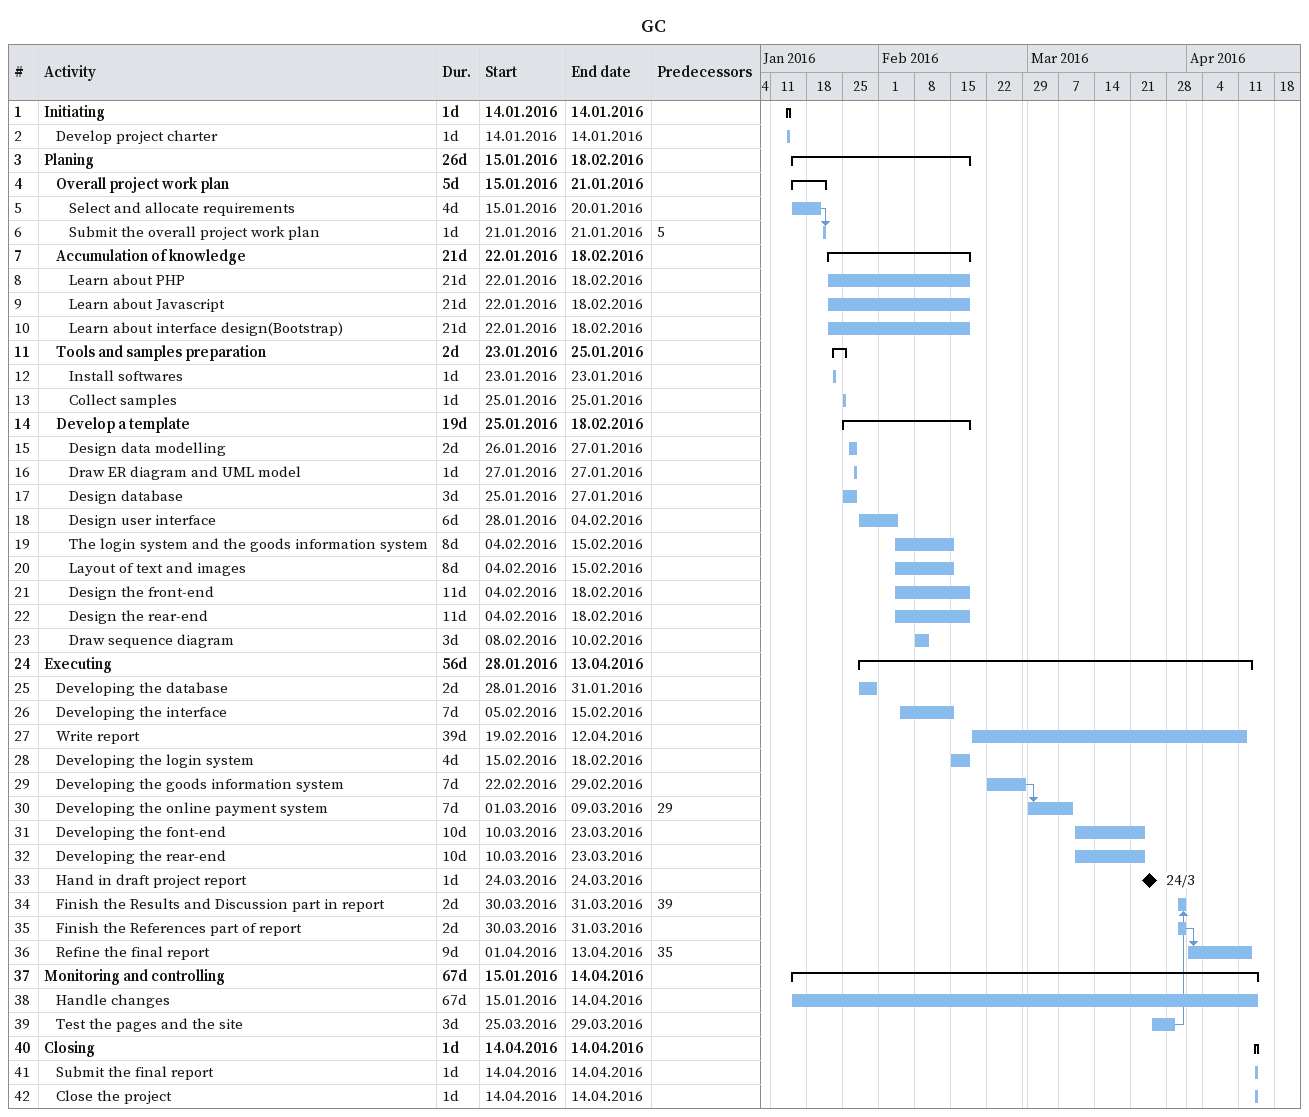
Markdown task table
GC

| ID | Level | Task | Duration | Start | Finish | Predecessors |
|---|---|---|---|---|---|---|
| 1 | 1 | **Initiating** | 1d | 2016-01-14 | 2016-01-14 |  |
| 2 | 2 | Develop project charter | 1d | 2016-01-14 | 2016-01-14 |  |
| 3 | 1 | **Planing** | 26d | 2016-01-15 | 2016-02-18 |  |
| 4 | 2 | **Overall project work plan** | 5d | 2016-01-15 | 2016-01-21 |  |
| 5 | 3 | Select and allocate requirements | 4d | 2016-01-15 | 2016-01-20 |  |
| 6 | 3 | Submit the overall project work plan | 1d | 2016-01-21 | 2016-01-21 | 5 |
| 7 | 2 | **Accumulation of knowledge** | 21d | 2016-01-22 | 2016-02-18 |  |
| 8 | 3 | Learn about PHP | 21d | 2016-01-22 | 2016-02-18 |  |
| 9 | 3 | Learn about Javascript | 21d | 2016-01-22 | 2016-02-18 |  |
| 10 | 3 | Learn about interface design(Bootstrap) | 21d | 2016-01-22 | 2016-02-18 |  |
| 11 | 2 | **Tools and samples preparation** | 2d | 2016-01-23 | 2016-01-25 |  |
| 12 | 3 | Install softwares | 1d | 2016-01-23 | 2016-01-23 |  |
| 13 | 3 | Collect samples | 1d | 2016-01-25 | 2016-01-25 |  |
| 14 | 2 | **Develop a template** | 19d | 2016-01-25 | 2016-02-18 |  |
| 15 | 3 | Design data modelling | 2d | 2016-01-26 | 2016-01-27 |  |
| 16 | 3 | Draw ER diagram and UML model | 1d | 2016-01-27 | 2016-01-27 |  |
| 17 | 3 | Design database | 3d | 2016-01-25 | 2016-01-27 |  |
| 18 | 3 | Design user interface | 6d | 2016-01-28 | 2016-02-04 |  |
| 19 | 3 | The login system and the goods information system | 8d | 2016-02-04 | 2016-02-15 |  |
| 20 | 3 | Layout of text and images | 8d | 2016-02-04 | 2016-02-15 |  |
| 21 | 3 | Design the front-end | 11d | 2016-02-04 | 2016-02-18 |  |
| 22 | 3 | Design the rear-end | 11d | 2016-02-04 | 2016-02-18 |  |
| 23 | 3 | Draw sequence diagram | 3d | 2016-02-08 | 2016-02-10 |  |
| 24 | 1 | **Executing** | 56d | 2016-01-28 | 2016-04-13 |  |
| 25 | 2 | Developing the database | 2d | 2016-01-28 | 2016-01-31 |  |
| 26 | 2 | Developing the interface | 7d | 2016-02-05 | 2016-02-15 |  |
| 27 | 2 | Write report | 39d | 2016-02-19 | 2016-04-12 |  |
| 28 | 2 | Developing the login system | 4d | 2016-02-15 | 2016-02-18 |  |
| 29 | 2 | Developing the goods information system | 7d | 2016-02-22 | 2016-02-29 |  |
| 30 | 2 | Developing the online payment system | 7d | 2016-03-01 | 2016-03-09 | 29 |
| 31 | 2 | Developing the font-end | 10d | 2016-03-10 | 2016-03-23 |  |
| 32 | 2 | Developing the rear-end | 10d | 2016-03-10 | 2016-03-23 |  |
| 33 | 2 | Hand in draft project report | 1d | 2016-03-24 | 2016-03-24 |  |
| 34 | 2 | Finish the Results and Discussion part in report | 2d | 2016-03-30 | 2016-03-31 | 39 |
| 35 | 2 | Finish the References part of report | 2d | 2016-03-30 | 2016-03-31 |  |
| 36 | 2 | Refine the final report | 9d | 2016-04-01 | 2016-04-13 | 35 |
| 37 | 1 | **Monitoring and controlling** | 67d | 2016-01-15 | 2016-04-14 |  |
| 38 | 2 | Handle changes | 67d | 2016-01-15 | 2016-04-14 |  |
| 39 | 2 | Test the pages and the site | 3d | 2016-03-25 | 2016-03-29 |  |
| 40 | 1 | **Closing** | 1d | 2016-04-14 | 2016-04-14 |  |
| 41 | 2 | Submit the final report | 1d | 2016-04-14 | 2016-04-14 |  |
| 42 | 2 | Close the project | 1d | 2016-04-14 | 2016-04-14 |  |
